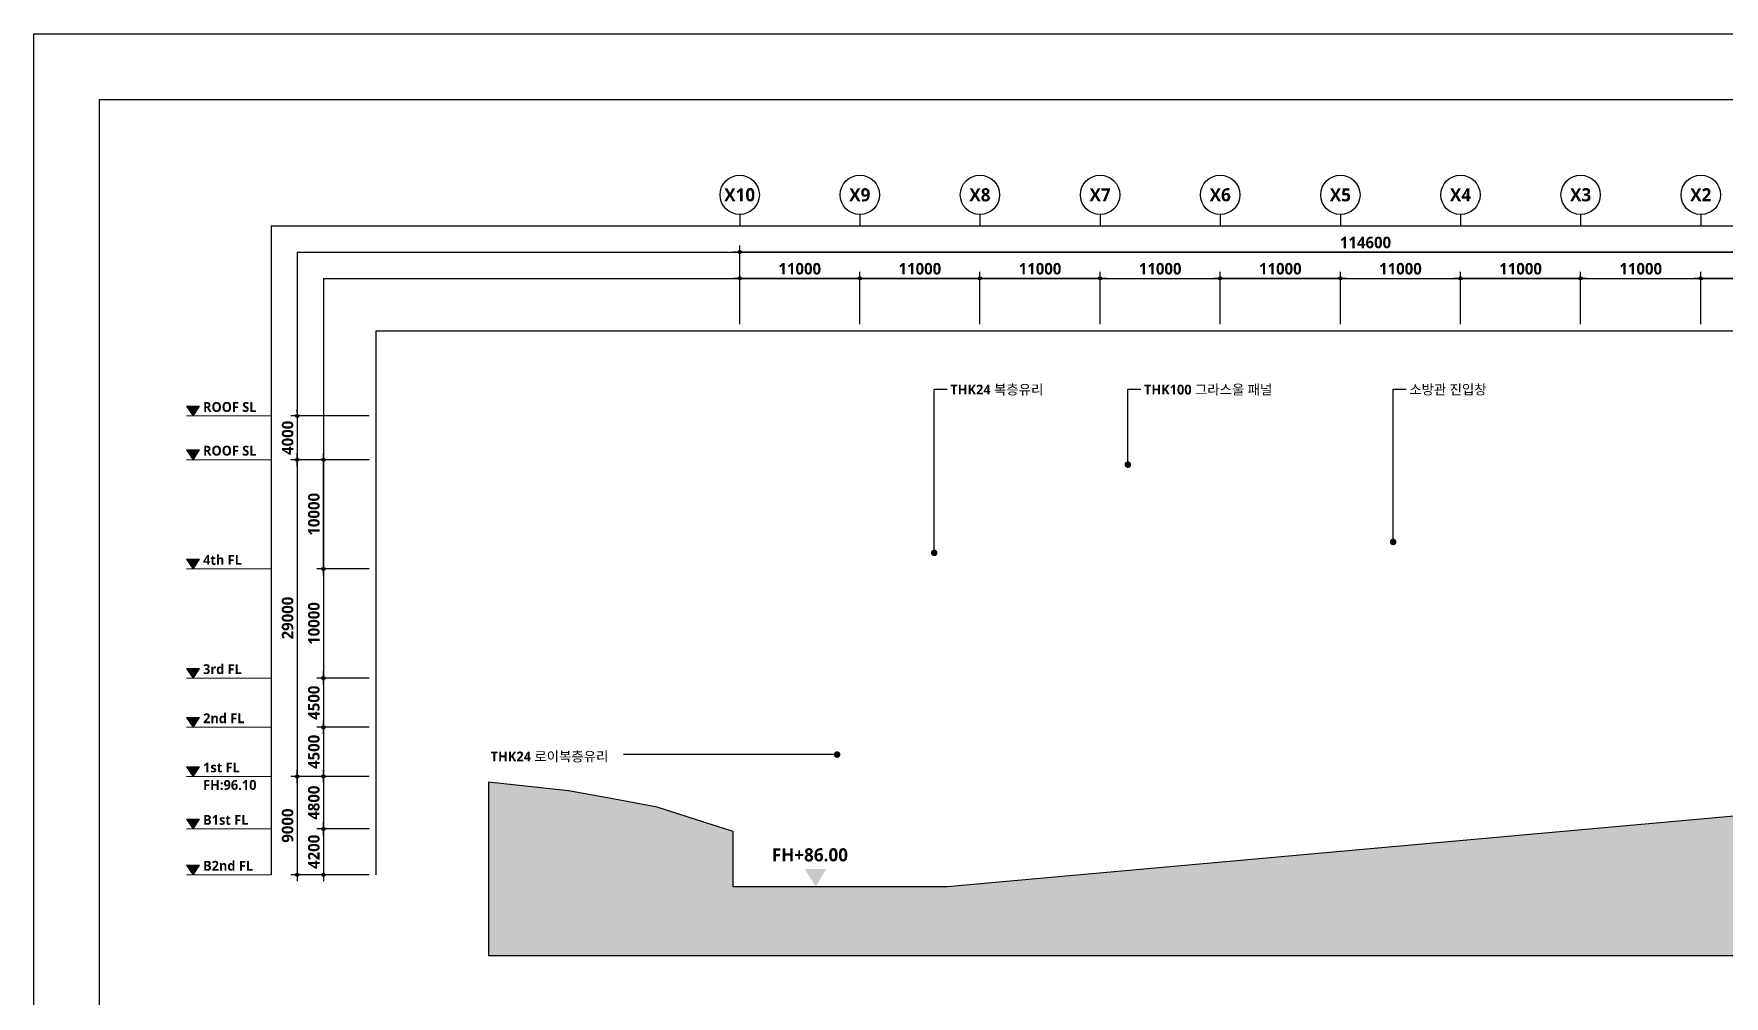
# Model space of a CAD drawing. Header units: millimetres. Extents: x 0 to 190005487, y 0 to 455456909.
# Drawn here: x 0 to 154775, y 90095 to 178200 of the extents above; entities that cross this region are included whole.
import ezdxf
from ezdxf.enums import TextEntityAlignment as Align

# ---------------------------------------------------------------- set-up
doc = ezdxf.new("R2010")
doc.units = ezdxf.units.MM
doc.header["$LTSCALE"] = 600
doc.header["$MEASUREMENT"] = 0
doc.header["$PDSIZE"] = -10
doc.layers.get('0').update_dxf_attribs({"linetype": 'CONTINUOUS'})
doc.layers.get('Defpoints').update_dxf_attribs({"color": 153, "linetype": 'CONTINUOUS'})
for name, color, linetype in [('A-ANNO-TEXT1', 7, 'CONTINUOUS'), ('A-SECT-SOIL-PAT1', 253, 'CONTINUOUS'), ('A-ST-AXIS-BUB', 7, 'CONTINUOUS'), ('A-ST-AXIS-DIM', 7, 'CONTINUOUS')]:
    doc.layers.add(name, color=color, linetype=linetype)
doc.layers.add('A-MARK', color=7, linetype='CONTINUOUS', lineweight=15)
doc.layers.add('Defpoint', color=161, linetype='CONTINUOUS', plot=False)
doc.styles.add('SH_대대리576', font='NanumGothicBold.ttf')
doc.dimstyles.new('SHP 600', dxfattribs={"dimscale": 300, "dimtxt": 3.5, "dimasz": 1, "dimexe": 2, "dimexo": 2, "dimgap": 1, "dimtad": 1, "dimdec": 0, "dimzin": 0, "dimdsep": 46, "dimtxsty": 'SH_대대리576', "dimblk": 'DIMDOT', "dimcen": 0.09, "dimclrt": 3, "dimadec": 0, "dimazin": 1, "dimtfac": 1, "dimtdec": 0, "dimtix": 1, "dimtmove": 2, "dimatfit": 0, "dimldrblk": 'DIMDOT', "dimfxl": 1, "dimtfillclr": 3, "dimtolj": 1, "dimtzin": 0, "dimarcsym": 0})

# ---------------------------------------------------------------- blocks, each defined once
blk = doc.blocks.new('Level - GL_Architecture-538196-단면도-1')
at = {"layer": 'A-MARK'}
blk.add_hatch(color=256, dxfattribs=at).paths.add_polyline_path([(-50332, 900), (-49732, 0), (-49132, 900)], flags=0)
for p, q in [((-50332, 900), (-49132, 900)), ((-49732, 0), (-50332, 900)), ((-49132, 900), (-49732, 0)), ((-42506, 0), (-50332, 0))]:
    blk.add_line(p, q, dxfattribs=at)
blk = doc.blocks.new('DIMDOT')
at = {"color": 0}
blk.add_line((-2, 0), (2, 0), dxfattribs=at)
for radius in [0.5, 0.25]:
    blk.add_circle((0, 0), radius, dxfattribs=at)
blk = doc.blocks.new('*D3721')
at = {"layer": 'A-ST-AXIS-DIM', "color": 0, "lineweight": -2}
for p, q in [((64630, 151612), (64630, 156412)), ((75630, 151612), (75630, 156412)), ((75330, 155812), (64930, 155812))]:
    blk.add_line(p, q, dxfattribs=at)
at = {"layer": 'Defpoints', "color": 0}
for p in [(64630, 155812), (64630, 151012), (75630, 151012)]:
    blk.add_point(p, dxfattribs=at)
at = {"layer": 'A-ST-AXIS-DIM', "color": 0, "linetype": 'ByBlock', "lineweight": -2, "xscale": 300, "yscale": 300, "zscale": 300, "rotation": 180}
blk.add_blockref('DIMDOT', (64630, 155812), dxfattribs=at)
at = {"layer": 'A-ST-AXIS-DIM', "color": 0, "linetype": 'ByBlock', "lineweight": -2, "xscale": 300, "yscale": 300, "zscale": 300}
blk.add_blockref('DIMDOT', (75630, 155812), dxfattribs=at)
at = {"layer": 'A-ST-AXIS-DIM', "color": 3, "insert": (70130, 156688), "char_height": 1050, "attachment_point": 5, "style": 'SH_대대리576'}
blk.add_mtext('\\A1;11000', dxfattribs=at)
blk = doc.blocks.new('A-ST-AXIS-BUB-1')
at = {"layer": 'A-ST-AXIS-BUB'}
blk.add_line((0, 350), (0, 0), dxfattribs=at)
blk.add_circle((0, 950), 600, dxfattribs=at)
blk = doc.blocks.new('*D3796')
at = {"layer": 'A-ST-AXIS-DIM', "color": 0, "lineweight": -2}
for p, q in [((75630, 151612), (75630, 156412)), ((86630, 151612), (86630, 156412)), ((86330, 155812), (75930, 155812))]:
    blk.add_line(p, q, dxfattribs=at)
at = {"layer": 'Defpoints', "color": 0}
for p in [(75630, 155812), (75630, 151012), (86630, 151012)]:
    blk.add_point(p, dxfattribs=at)
at = {"layer": 'A-ST-AXIS-DIM', "color": 0, "linetype": 'ByBlock', "lineweight": -2, "xscale": 300, "yscale": 300, "zscale": 300, "rotation": 180}
blk.add_blockref('DIMDOT', (75630, 155812), dxfattribs=at)
at = {"layer": 'A-ST-AXIS-DIM', "color": 0, "linetype": 'ByBlock', "lineweight": -2, "xscale": 300, "yscale": 300, "zscale": 300}
blk.add_blockref('DIMDOT', (86630, 155812), dxfattribs=at)
at = {"layer": 'A-ST-AXIS-DIM', "color": 3, "insert": (81130, 156688), "char_height": 1050, "attachment_point": 5, "style": 'SH_대대리576'}
blk.add_mtext('\\A1;11000', dxfattribs=at)
blk = doc.blocks.new('*D3798')
at = {"layer": 'A-ST-AXIS-DIM', "color": 0, "lineweight": -2}
for p, q in [((86630, 151612), (86630, 156412)), ((97630, 151612), (97630, 156412)), ((97330, 155812), (86930, 155812))]:
    blk.add_line(p, q, dxfattribs=at)
at = {"layer": 'Defpoints', "color": 0}
for p in [(86630, 155812), (86630, 151012), (97630, 151012)]:
    blk.add_point(p, dxfattribs=at)
at = {"layer": 'A-ST-AXIS-DIM', "color": 0, "linetype": 'ByBlock', "lineweight": -2, "xscale": 300, "yscale": 300, "zscale": 300, "rotation": 180}
blk.add_blockref('DIMDOT', (86630, 155812), dxfattribs=at)
at = {"layer": 'A-ST-AXIS-DIM', "color": 0, "linetype": 'ByBlock', "lineweight": -2, "xscale": 300, "yscale": 300, "zscale": 300}
blk.add_blockref('DIMDOT', (97630, 155812), dxfattribs=at)
at = {"layer": 'A-ST-AXIS-DIM', "color": 3, "insert": (92130, 156688), "char_height": 1050, "attachment_point": 5, "style": 'SH_대대리576'}
blk.add_mtext('\\A1;11000', dxfattribs=at)
blk = doc.blocks.new('*D3799')
at = {"layer": 'A-ST-AXIS-DIM', "color": 0, "lineweight": -2}
for p, q in [((97630, 151612), (97630, 156412)), ((108630, 151612), (108630, 156412)), ((97930, 155812), (108330, 155812))]:
    blk.add_line(p, q, dxfattribs=at)
at = {"layer": 'Defpoints', "color": 0}
for p in [(108630, 155812), (97630, 151012), (108630, 151012)]:
    blk.add_point(p, dxfattribs=at)
at = {"layer": 'A-ST-AXIS-DIM', "color": 0, "linetype": 'ByBlock', "lineweight": -2, "xscale": 300, "yscale": 300, "zscale": 300, "rotation": 180}
blk.add_blockref('DIMDOT', (97630, 155812), dxfattribs=at)
at = {"layer": 'A-ST-AXIS-DIM', "color": 0, "linetype": 'ByBlock', "lineweight": -2, "xscale": 300, "yscale": 300, "zscale": 300}
blk.add_blockref('DIMDOT', (108630, 155812), dxfattribs=at)
at = {"layer": 'A-ST-AXIS-DIM', "color": 3, "insert": (103130, 156688), "char_height": 1050, "attachment_point": 5, "style": 'SH_대대리576'}
blk.add_mtext('\\A1;11000', dxfattribs=at)
blk = doc.blocks.new('*D3800')
at = {"layer": 'A-ST-AXIS-DIM', "color": 0, "lineweight": -2}
for p, q in [((108630, 151612), (108630, 156412)), ((119630, 151612), (119630, 156412)), ((119330, 155812), (108930, 155812))]:
    blk.add_line(p, q, dxfattribs=at)
at = {"layer": 'Defpoints', "color": 0}
for p in [(108630, 155812), (108630, 151012), (119630, 151012)]:
    blk.add_point(p, dxfattribs=at)
at = {"layer": 'A-ST-AXIS-DIM', "color": 0, "linetype": 'ByBlock', "lineweight": -2, "xscale": 300, "yscale": 300, "zscale": 300, "rotation": 180}
blk.add_blockref('DIMDOT', (108630, 155812), dxfattribs=at)
at = {"layer": 'A-ST-AXIS-DIM', "color": 0, "linetype": 'ByBlock', "lineweight": -2, "xscale": 300, "yscale": 300, "zscale": 300}
blk.add_blockref('DIMDOT', (119630, 155812), dxfattribs=at)
at = {"layer": 'A-ST-AXIS-DIM', "color": 3, "insert": (114130, 156688), "char_height": 1050, "attachment_point": 5, "style": 'SH_대대리576'}
blk.add_mtext('\\A1;11000', dxfattribs=at)
blk = doc.blocks.new('*D3801')
at = {"layer": 'A-ST-AXIS-DIM', "color": 0, "lineweight": -2}
for p, q in [((119630, 151612), (119630, 156412)), ((130630, 151612), (130630, 156412)), ((119930, 155812), (130330, 155812))]:
    blk.add_line(p, q, dxfattribs=at)
at = {"layer": 'Defpoints', "color": 0}
for p in [(130630, 155812), (119630, 151012), (130630, 151012)]:
    blk.add_point(p, dxfattribs=at)
at = {"layer": 'A-ST-AXIS-DIM', "color": 0, "linetype": 'ByBlock', "lineweight": -2, "xscale": 300, "yscale": 300, "zscale": 300, "rotation": 180}
blk.add_blockref('DIMDOT', (119630, 155812), dxfattribs=at)
at = {"layer": 'A-ST-AXIS-DIM', "color": 0, "linetype": 'ByBlock', "lineweight": -2, "xscale": 300, "yscale": 300, "zscale": 300}
blk.add_blockref('DIMDOT', (130630, 155812), dxfattribs=at)
at = {"layer": 'A-ST-AXIS-DIM', "color": 3, "insert": (125130, 156688), "char_height": 1050, "attachment_point": 5, "style": 'SH_대대리576'}
blk.add_mtext('\\A1;11000', dxfattribs=at)
blk = doc.blocks.new('*D3802')
at = {"layer": 'A-ST-AXIS-DIM', "color": 0, "lineweight": -2}
for p, q in [((130630, 151612), (130630, 156412)), ((141630, 151612), (141630, 156412)), ((141330, 155812), (130930, 155812))]:
    blk.add_line(p, q, dxfattribs=at)
at = {"layer": 'Defpoints', "color": 0}
for p in [(130630, 155812), (130630, 151012), (141630, 151012)]:
    blk.add_point(p, dxfattribs=at)
at = {"layer": 'A-ST-AXIS-DIM', "color": 0, "linetype": 'ByBlock', "lineweight": -2, "xscale": 300, "yscale": 300, "zscale": 300, "rotation": 180}
blk.add_blockref('DIMDOT', (130630, 155812), dxfattribs=at)
at = {"layer": 'A-ST-AXIS-DIM', "color": 0, "linetype": 'ByBlock', "lineweight": -2, "xscale": 300, "yscale": 300, "zscale": 300}
blk.add_blockref('DIMDOT', (141630, 155812), dxfattribs=at)
at = {"layer": 'A-ST-AXIS-DIM', "color": 3, "insert": (136130, 156688), "char_height": 1050, "attachment_point": 5, "style": 'SH_대대리576'}
blk.add_mtext('\\A1;11000', dxfattribs=at)
blk = doc.blocks.new('*D3803')
at = {"layer": 'A-ST-AXIS-DIM', "color": 0, "lineweight": -2}
for p, q in [((141630, 151612), (141630, 156412)), ((152630, 151612), (152630, 156412)), ((141930, 155812), (152330, 155812))]:
    blk.add_line(p, q, dxfattribs=at)
at = {"layer": 'Defpoints', "color": 0}
for p in [(152630, 155812), (141630, 151012), (152630, 151012)]:
    blk.add_point(p, dxfattribs=at)
at = {"layer": 'A-ST-AXIS-DIM', "color": 0, "linetype": 'ByBlock', "lineweight": -2, "xscale": 300, "yscale": 300, "zscale": 300, "rotation": 180}
blk.add_blockref('DIMDOT', (141630, 155812), dxfattribs=at)
at = {"layer": 'A-ST-AXIS-DIM', "color": 0, "linetype": 'ByBlock', "lineweight": -2, "xscale": 300, "yscale": 300, "zscale": 300}
blk.add_blockref('DIMDOT', (152630, 155812), dxfattribs=at)
at = {"layer": 'A-ST-AXIS-DIM', "color": 3, "insert": (147130, 156688), "char_height": 1050, "attachment_point": 5, "style": 'SH_대대리576'}
blk.add_mtext('\\A1;11000', dxfattribs=at)
blk = doc.blocks.new('*D3804')
at = {"layer": 'A-ST-AXIS-DIM', "color": 0, "lineweight": -2}
for p, q in [((152630, 151612), (152630, 156412)), ((163630, 151612), (163630, 156412)), ((163330, 155812), (152930, 155812))]:
    blk.add_line(p, q, dxfattribs=at)
at = {"layer": 'Defpoints', "color": 0}
for p in [(152630, 155812), (152630, 151012), (163630, 151012)]:
    blk.add_point(p, dxfattribs=at)
at = {"layer": 'A-ST-AXIS-DIM', "color": 0, "linetype": 'ByBlock', "lineweight": -2, "xscale": 300, "yscale": 300, "zscale": 300, "rotation": 180}
blk.add_blockref('DIMDOT', (152630, 155812), dxfattribs=at)
at = {"layer": 'A-ST-AXIS-DIM', "color": 0, "linetype": 'ByBlock', "lineweight": -2, "xscale": 300, "yscale": 300, "zscale": 300}
blk.add_blockref('DIMDOT', (163630, 155812), dxfattribs=at)
at = {"layer": 'A-ST-AXIS-DIM', "color": 3, "insert": (158130, 156688), "char_height": 1050, "attachment_point": 5, "style": 'SH_대대리576'}
blk.add_mtext('\\A1;11000', dxfattribs=at)
blk = doc.blocks.new('*D3807')
at = {"layer": 'A-ST-AXIS-DIM', "color": 0, "lineweight": -2}
for p, q in [((64630, 151612), (64630, 158812)), ((178930, 158212), (64930, 158212)), ((179230, 151612), (179230, 158812))]:
    blk.add_line(p, q, dxfattribs=at)
at = {"layer": 'Defpoints', "color": 0}
for p in [(64630, 158212), (64630, 151012), (179230, 151012)]:
    blk.add_point(p, dxfattribs=at)
at = {"layer": 'A-ST-AXIS-DIM', "color": 0, "linetype": 'ByBlock', "lineweight": -2, "xscale": 300, "yscale": 300, "zscale": 300, "rotation": 180}
blk.add_blockref('DIMDOT', (64630, 158212), dxfattribs=at)
at = {"layer": 'A-ST-AXIS-DIM', "color": 0, "linetype": 'ByBlock', "lineweight": -2, "xscale": 300, "yscale": 300, "zscale": 300}
blk.add_blockref('DIMDOT', (179230, 158212), dxfattribs=at)
at = {"layer": 'A-ST-AXIS-DIM', "color": 3, "insert": (121930, 159092), "char_height": 1050, "attachment_point": 5, "style": 'SH_대대리576'}
blk.add_mtext('\\A1;114600', dxfattribs=at)
blk = doc.blocks.new('*D3884')
at = {"layer": 'A-ST-AXIS-DIM', "color": 0, "lineweight": -2}
for p, q in [((30720, 105412), (25920, 105412)), ((26520, 105112), (26520, 101512)), ((30720, 101212), (25920, 101212))]:
    blk.add_line(p, q, dxfattribs=at)
at = {"layer": 'Defpoints', "color": 0}
for p in [(31320, 105412), (26520, 101212), (31320, 101212)]:
    blk.add_point(p, dxfattribs=at)
at = {"layer": 'A-ST-AXIS-DIM', "color": 0, "linetype": 'ByBlock', "lineweight": -2, "xscale": 300, "yscale": 300, "zscale": 300}
for p, rotation in [((26520, 105412), 90), ((26520, 101212), 270)]:
    blk.add_blockref('DIMDOT', p, dxfattribs=dict(at, rotation=rotation))
at = {"layer": 'A-ST-AXIS-DIM', "color": 3, "insert": (25642, 103312), "char_height": 1050, "attachment_point": 5, "rotation": 90, "style": 'SH_대대리576'}
blk.add_mtext('\\A1;4200', dxfattribs=at)
blk = doc.blocks.new('*D3885')
at = {"layer": 'A-ST-AXIS-DIM', "color": 0, "lineweight": -2}
for p, q in [((30720, 110212), (25920, 110212)), ((26520, 109912), (26520, 105712)), ((30720, 105412), (25920, 105412))]:
    blk.add_line(p, q, dxfattribs=at)
at = {"layer": 'Defpoints', "color": 0}
for p in [(31320, 110212), (26520, 105412), (31320, 105412)]:
    blk.add_point(p, dxfattribs=at)
at = {"layer": 'A-ST-AXIS-DIM', "color": 0, "linetype": 'ByBlock', "lineweight": -2, "xscale": 300, "yscale": 300, "zscale": 300}
for p, rotation in [((26520, 110212), 90), ((26520, 105412), 270)]:
    blk.add_blockref('DIMDOT', p, dxfattribs=dict(at, rotation=rotation))
at = {"layer": 'A-ST-AXIS-DIM', "color": 3, "insert": (25640, 107812), "char_height": 1050, "attachment_point": 5, "rotation": 90, "style": 'SH_대대리576'}
blk.add_mtext('\\A1;4800', dxfattribs=at)
blk = doc.blocks.new('*D3886')
at = {"layer": 'A-ST-AXIS-DIM', "color": 0, "lineweight": -2}
for p, q in [((30720, 114712), (25920, 114712)), ((26520, 114412), (26520, 110512)), ((30720, 110212), (25920, 110212))]:
    blk.add_line(p, q, dxfattribs=at)
at = {"layer": 'Defpoints', "color": 0}
for p in [(31320, 114712), (26520, 110212), (31320, 110212)]:
    blk.add_point(p, dxfattribs=at)
at = {"layer": 'A-ST-AXIS-DIM', "color": 0, "linetype": 'ByBlock', "lineweight": -2, "xscale": 300, "yscale": 300, "zscale": 300}
for p, rotation in [((26520, 114712), 90), ((26520, 110212), 270)]:
    blk.add_blockref('DIMDOT', p, dxfattribs=dict(at, rotation=rotation))
at = {"layer": 'A-ST-AXIS-DIM', "color": 3, "insert": (25642, 112462), "char_height": 1050, "attachment_point": 5, "rotation": 90, "style": 'SH_대대리576'}
blk.add_mtext('\\A1;4500', dxfattribs=at)
blk = doc.blocks.new('*D3887')
at = {"layer": 'A-ST-AXIS-DIM', "color": 0, "lineweight": -2}
for p, q in [((30720, 119212), (25920, 119212)), ((26520, 118912), (26520, 115012)), ((30720, 114712), (25920, 114712))]:
    blk.add_line(p, q, dxfattribs=at)
at = {"layer": 'Defpoints', "color": 0}
for p in [(31320, 119212), (26520, 114712), (31320, 114712)]:
    blk.add_point(p, dxfattribs=at)
at = {"layer": 'A-ST-AXIS-DIM', "color": 0, "linetype": 'ByBlock', "lineweight": -2, "xscale": 300, "yscale": 300, "zscale": 300}
for p, rotation in [((26520, 119212), 90), ((26520, 114712), 270)]:
    blk.add_blockref('DIMDOT', p, dxfattribs=dict(at, rotation=rotation))
at = {"layer": 'A-ST-AXIS-DIM', "color": 3, "insert": (25642, 116962), "char_height": 1050, "attachment_point": 5, "rotation": 90, "style": 'SH_대대리576'}
blk.add_mtext('\\A1;4500', dxfattribs=at)
blk = doc.blocks.new('*D3888')
at = {"layer": 'A-ST-AXIS-DIM', "color": 0, "lineweight": -2}
for p, q in [((30720, 129212), (25920, 129212)), ((26520, 128912), (26520, 119512)), ((30720, 119212), (25920, 119212))]:
    blk.add_line(p, q, dxfattribs=at)
at = {"layer": 'Defpoints', "color": 0}
for p in [(31320, 129212), (26520, 119212), (31320, 119212)]:
    blk.add_point(p, dxfattribs=at)
at = {"layer": 'A-ST-AXIS-DIM', "color": 0, "linetype": 'ByBlock', "lineweight": -2, "xscale": 300, "yscale": 300, "zscale": 300}
for p, rotation in [((26520, 129212), 90), ((26520, 119212), 270)]:
    blk.add_blockref('DIMDOT', p, dxfattribs=dict(at, rotation=rotation))
at = {"layer": 'A-ST-AXIS-DIM', "color": 3, "insert": (25644, 124212), "char_height": 1050, "attachment_point": 5, "rotation": 90, "style": 'SH_대대리576'}
blk.add_mtext('\\A1;10000', dxfattribs=at)
blk = doc.blocks.new('*D3889')
at = {"layer": 'A-ST-AXIS-DIM', "color": 0, "lineweight": -2}
for p, q in [((30720, 139212), (25920, 139212)), ((26520, 129512), (26520, 138912)), ((30720, 129212), (25920, 129212))]:
    blk.add_line(p, q, dxfattribs=at)
at = {"layer": 'Defpoints', "color": 0}
for p in [(26520, 139212), (31320, 139212), (31320, 129212)]:
    blk.add_point(p, dxfattribs=at)
at = {"layer": 'A-ST-AXIS-DIM', "color": 0, "linetype": 'ByBlock', "lineweight": -2, "xscale": 300, "yscale": 300, "zscale": 300}
for p, rotation in [((26520, 139212), 90), ((26520, 129212), 270)]:
    blk.add_blockref('DIMDOT', p, dxfattribs=dict(at, rotation=rotation))
at = {"layer": 'A-ST-AXIS-DIM', "color": 3, "insert": (25644, 134212), "char_height": 1050, "attachment_point": 5, "rotation": 90, "style": 'SH_대대리576'}
blk.add_mtext('\\A1;10000', dxfattribs=at)
blk = doc.blocks.new('*D3890')
at = {"layer": 'A-ST-AXIS-DIM', "color": 0, "lineweight": -2}
for p, q in [((30720, 143212), (23520, 143212)), ((24120, 143512), (24120, 143812)), ((24120, 143212), (24120, 139212)), ((30720, 139212), (23520, 139212)), ((24120, 138912), (24120, 138612))]:
    blk.add_line(p, q, dxfattribs=at)
at = {"layer": 'Defpoints', "color": 0}
for p in [(31320, 143212), (24120, 139212), (31320, 139212)]:
    blk.add_point(p, dxfattribs=at)
at = {"layer": 'A-ST-AXIS-DIM', "color": 0, "linetype": 'ByBlock', "lineweight": -2, "xscale": 300, "yscale": 300, "zscale": 300}
for p, rotation in [((24120, 143212), 270), ((24120, 139212), 90)]:
    blk.add_blockref('DIMDOT', p, dxfattribs=dict(at, rotation=rotation))
at = {"layer": 'A-ST-AXIS-DIM', "color": 3, "insert": (23244, 141212), "char_height": 1050, "attachment_point": 5, "rotation": 90, "style": 'SH_대대리576'}
blk.add_mtext('\\A1;4000', dxfattribs=at)
blk = doc.blocks.new('*D4019')
at = {"layer": 'A-ST-AXIS-DIM', "color": 0, "lineweight": -2}
for p, q in [((30720, 110212), (23520, 110212)), ((24120, 109912), (24120, 101512)), ((30720, 101212), (23520, 101212))]:
    blk.add_line(p, q, dxfattribs=at)
at = {"layer": 'Defpoints', "color": 0}
for p in [(31320, 110212), (24120, 101212), (31320, 101212)]:
    blk.add_point(p, dxfattribs=at)
at = {"layer": 'A-ST-AXIS-DIM', "color": 0, "linetype": 'ByBlock', "lineweight": -2, "xscale": 300, "yscale": 300, "zscale": 300}
for p, rotation in [((24120, 110212), 90), ((24120, 101212), 270)]:
    blk.add_blockref('DIMDOT', p, dxfattribs=dict(at, rotation=rotation))
at = {"layer": 'A-ST-AXIS-DIM', "color": 3, "insert": (23240, 105712), "char_height": 1050, "attachment_point": 5, "rotation": 90, "style": 'SH_대대리576'}
blk.add_mtext('\\A1;9000', dxfattribs=at)
blk = doc.blocks.new('*D4021')
at = {"layer": 'A-ST-AXIS-DIM', "color": 0, "lineweight": -2}
for p, q in [((30720, 139212), (23520, 139212)), ((24120, 138912), (24120, 110512)), ((30720, 110212), (23520, 110212))]:
    blk.add_line(p, q, dxfattribs=at)
at = {"layer": 'Defpoints', "color": 0}
for p in [(31320, 139212), (24120, 110212), (31320, 110212)]:
    blk.add_point(p, dxfattribs=at)
at = {"layer": 'A-ST-AXIS-DIM', "color": 0, "linetype": 'ByBlock', "lineweight": -2, "xscale": 300, "yscale": 300, "zscale": 300}
for p, rotation in [((24120, 139212), 90), ((24120, 110212), 270)]:
    blk.add_blockref('DIMDOT', p, dxfattribs=dict(at, rotation=rotation))
at = {"layer": 'A-ST-AXIS-DIM', "color": 3, "insert": (23240, 124712), "char_height": 1050, "attachment_point": 5, "rotation": 90, "style": 'SH_대대리576'}
blk.add_mtext('\\A1;29000', dxfattribs=at)

msp = doc.modelspace()

# ---------------------------------------------------------------- hatches: boundary and pattern name
at = {"layer": 'A-ANNO-TEXT1'}
msp.add_hatch(color=256, dxfattribs=at).paths.add_polyline_path([(70588.3, 101728.3), (71603.9, 100126.1), (72563.6, 101728.3)])
at = {"layer": 'A-SECT-SOIL-PAT1', "transparency": 33554687}
h = msp.add_hatch(color=256, dxfattribs=at)
h.dxf.hatch_style = 1
h.paths.add_polyline_path([(41644.6, 109690.8), (41644.6, 93812.1), (199659.2, 93812.1), (199659.2, 107512.1), (166230.4, 107512.1), (83630.4, 100112.1), (64030.4, 100112.1), (64030.4, 105169.8), (60665.1, 106253), (57064.1, 107412.1), (53015.5, 108160.9), (48966.8, 108909.8), (45305.7, 109300.3)])

# ---------------------------------------------------------------- linework, layer by layer
msp.add_lwpolyline([(6000, 172200), (219000, 172200), (219000, 6000), (6000, 6000)], close=True)
for points in [[(82441.3, 130683.3), (82441.3, 145664.7), (83641.3, 145664.7)], [(100171.6, 138754.5), (100171.6, 145664.7), (101371.6, 145664.7)], [(124467.2, 131490), (124467.2, 145664.7), (125667.2, 145664.7)], [(73550.4, 112212.1), (53979.1, 112212.1)]]:
    msp.add_lwpolyline(points)
at = {"const_width": 300}
msp.add_lwpolyline([(73400.4, 112212.1, 1), (73700.4, 112212.1, 1)], format="xyb", close=True, dxfattribs=at)
at = {"layer": 'A-ANNO-TEXT1', "const_width": 300}
for points in [[(100021.6, 138754.5, 1), (100321.6, 138754.5, 1)], [(124317.2, 131680.5, 1), (124617.2, 131680.5, 1)], [(82291.3, 130683.3, 1), (82591.3, 130683.3, 1)]]:
    msp.add_lwpolyline(points, format="xyb", close=True, dxfattribs=at)
at = {"layer": 'Defpoint'}
for p, q in [((21719.6, 160612.1), (179230.4, 160612.1)), ((21719.6, 160612.1), (21719.6, 101212.1)), ((24119.6, 158212.1), (179230.4, 158212.1)), ((24119.6, 158212.1), (24119.6, 101212.1)), ((26519.6, 155812.1), (179230.4, 155812.1)), ((26519.6, 155812.1), (26519.6, 101212.1)), ((31319.6, 151012.1), (179230.4, 151012.1)), ((31319.6, 151012.1), (31319.6, 101212.1))]:
    msp.add_line(p, q, dxfattribs=at)
for points in [[(0, 178200), (252000, 178200), (252000, 0), (0, 0)], [(41644.6, 109690.8), (41644.6, 93812.1), (199659.2, 93812.1), (199659.2, 107512.1), (166230.4, 107512.1), (83630.4, 100112.1), (64030.4, 100112.1), (64030.4, 105169.8), (60665.1, 106253), (57064.1, 107412.1), (53015.5, 108160.9), (48966.8, 108909.8), (45305.7, 109300.3)]]:
    msp.add_lwpolyline(points, close=True, dxfattribs=at)

# ---------------------------------------------------------------- block references
at = {"layer": 'A-MARK', "xscale": 0.9876543209876538, "yscale": 0.9876543209876538, "zscale": 0.9876543209876538}
for p in [(63700.6, 143212.1), (63700.6, 139212.1), (63700.6, 129212.1), (63700.6, 119212.1), (63700.6, 114712.1), (63700.6, 110212.1), (63700.6, 105412.1), (63700.6, 101212.1), (63700.6, 101212.1)]:
    msp.add_blockref('Level - GL_Architecture-538196-단면도-1', p, dxfattribs=at)
at = {"layer": 'A-ST-AXIS-BUB', "xscale": 3, "yscale": 3, "zscale": 3}
for p in [(64630.4, 160612.1), (75630.4, 160612.1), (86630.4, 160612.1), (97630.4, 160612.1), (108630.4, 160612.1), (119630.4, 160612.1), (130630.4, 160612.1), (141630.4, 160612.1), (152630.4, 160612.1)]:
    msp.add_blockref('A-ST-AXIS-BUB-1', p, dxfattribs=at)

# ---------------------------------------------------------------- texts
at = {"layer": 'A-ANNO-TEXT1', "style": 'SH_대대리576'}
for s, p in [('X10', (64630.4, 163462.1)), ('X9', (75630.4, 163462.1)), ('X8', (86630.4, 163462.1)), ('X7', (97630.4, 163462.1)), ('X6', (108630.4, 163462.1)), ('X5', (119630.4, 163462.1)), ('X4', (130630.4, 163462.1)), ('X3', (141630.4, 163462.1)), ('X2', (152630.4, 163462.1))]:
    msp.add_text(s, height=1200, dxfattribs=at).set_placement(p, align=Align.MIDDLE_CENTER)
for s, height, p in [('THK24 복층유리', 900, (83917.3, 145180.2)), ('THK100 그라스울 패널', 900, (101647.6, 145180.2)), ('소방관 진입창', 900, (125943.2, 145180.2)), ('ROOF SL', 900, (15496.3, 143585.3)), ('ROOF SL', 900, (15496.3, 139585.3)), ('4th FL', 900, (15496.3, 129585.3)), ('3rd FL', 900, (15496.3, 119585.3)), ('2nd FL', 900, (15496.3, 115085.3)), ('1st FL', 900, (15496.3, 110585.3)), ('THK24 로이복층유리', 900, (41829.5, 111588.6)), ('FH:96.10', 900, (15496.3, 108985.3)), ('B1st FL', 900, (15496.3, 105785.3)), ('B2nd FL', 900, (15496.3, 101585.3)), ('FH+86.00', 1200, (67579.6, 102436.1))]:
    msp.add_text(s, height=height, dxfattribs=at).set_placement(p)

# ---------------------------------------------------------------- dimensions: what is measured, and where the dimension line sits
at = {"layer": 'A-ST-AXIS-DIM'}
for base, p1, p2, picture, middle in [((64630.4, 158212.1), (179230.4, 151012.1), (64630.4, 151012.1), '*D3807', (121930.4, 159091.5)), ((64630.4, 155812.1), (75630.4, 151012.1), (64630.4, 151012.1), '*D3721', (70130.4, 156687.8)), ((75630.4, 155812.1), (86630.4, 151012.1), (75630.4, 151012.1), '*D3796', (81130.4, 156687.8)), ((86630.4, 155812.1), (97630.4, 151012.1), (86630.4, 151012.1), '*D3798', (92130.4, 156687.8))]:
    dim = msp.add_linear_dim(base=base, p1=p1, p2=p2, dimstyle='SHP 600', dxfattribs=at)
    dim.commit()
    dim.dimension.update_dxf_attribs({"geometry": picture, "text_midpoint": middle})
for base, p1, p2, angle, picture, middle in [((108630.4, 155812.1), (97630.4, 151012.1), (108630.4, 151012.1), 180, '*D3799', (103130.4, 156687.8)), ((108630.4, 155812.1), (119630.4, 151012.1), (108630.4, 151012.1), 0, '*D3800', (114130.4, 156687.8)), ((130630.4, 155812.1), (119630.4, 151012.1), (130630.4, 151012.1), 180, '*D3801', (125130.4, 156687.8)), ((130630.4, 155812.1), (141630.4, 151012.1), (130630.4, 151012.1), 0, '*D3802', (136130.4, 156687.8)), ((152630.4, 155812.1), (141630.4, 151012.1), (152630.4, 151012.1), 180, '*D3803', (147130.4, 156687.8)), ((152630.4, 155812.1), (163630.4, 151012.1), (152630.4, 151012.1), 0, '*D3804', (158130.4, 156687.8)), ((24119.6, 139212.1), (31319.6, 143212.1), (31319.6, 139212.1), 90, '*D3890', (23243.8, 141212.1)), ((24119.6, 110212.1), (31319.6, 139212.1), (31319.6, 110212.1), 90, '*D4021', (23240.1, 124712.1)), ((26519.6, 139212.1), (31319.6, 129212.1), (31319.6, 139212.1), 270, '*D3889', (25643.8, 134212.1)), ((26519.6, 119212.1), (31319.6, 129212.1), (31319.6, 119212.1), 90, '*D3888', (25643.8, 124212.1)), ((26519.6, 114712.1), (31319.6, 119212.1), (31319.6, 114712.1), 90, '*D3887', (25642.4, 116962.1)), ((26519.6, 110212.1), (31319.6, 114712.1), (31319.6, 110212.1), 90, '*D3886', (25642.4, 112462.1)), ((24119.6, 101212.1), (31319.6, 110212.1), (31319.6, 101212.1), 90, '*D4019', (23240.1, 105712.1)), ((26519.6, 105412.1), (31319.6, 110212.1), (31319.6, 105412.1), 90, '*D3885', (25640.1, 107812.1)), ((26519.6, 101212.1), (31319.6, 105412.1), (31319.6, 101212.1), 90, '*D3884', (25642.4, 103312.1))]:
    dim = msp.add_linear_dim(base=base, p1=p1, p2=p2, angle=angle, dimstyle='SHP 600', dxfattribs=at)
    dim.commit()
    dim.dimension.update_dxf_attribs({"geometry": picture, "text_midpoint": middle})

doc.saveas('drawing.dxf')
